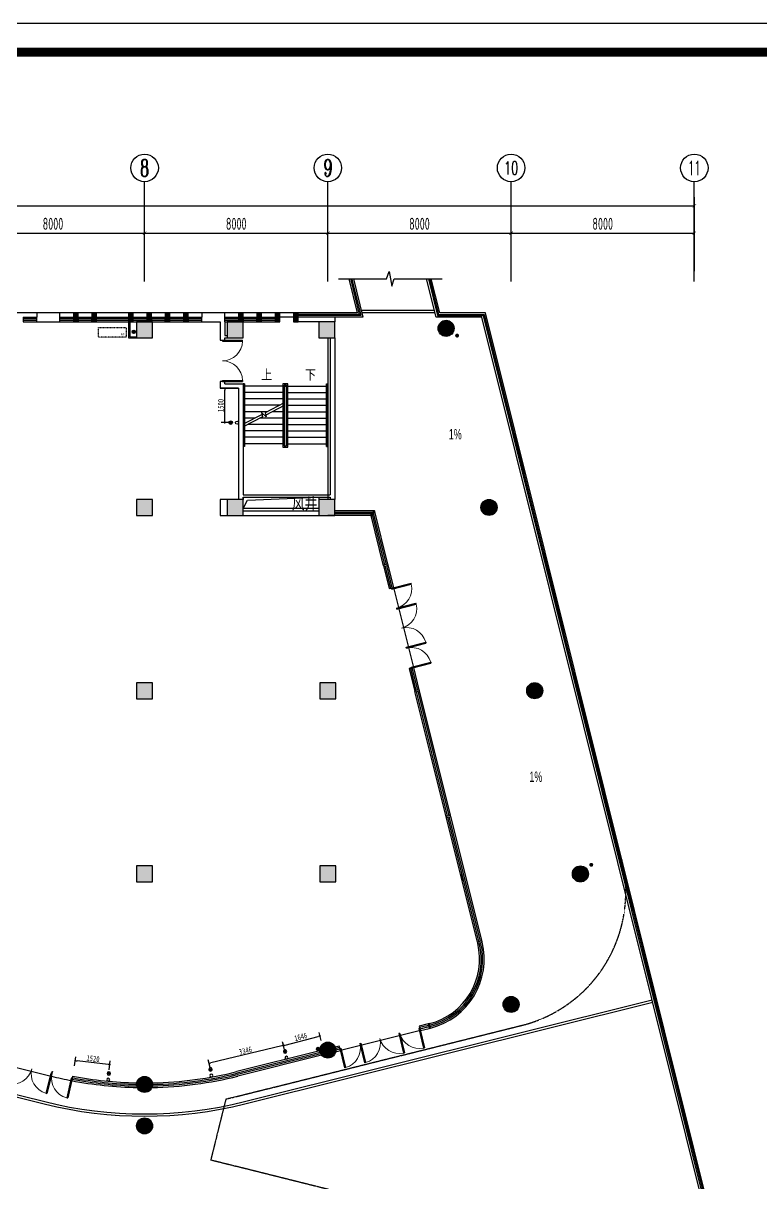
# Model space of a CAD drawing. Header units: inches. Extents: x -584 to 1446124, y -108140 to 99637.
# Drawn here: x 1154924 to 1187126, y -64128 to -13508 of the extents above; entities that cross this region are included whole.
import ezdxf
from ezdxf.enums import TextEntityAlignment as Align

# ---------------------------------------------------------------- set-up
doc = ezdxf.new("R2010")
doc.units = ezdxf.units.IN
doc.header["$MEASUREMENT"] = 0
doc.linetypes.add('DASH', pattern=[0.35, 0.25, -0.1])
for name, color, linetype in [('0-空调出屋面', 41, 'Continuous'), ('0-雨水', 141, 'Continuous'), ('AXIS', 3, 'Continuous'), ('AXIS_TEXT', 7, 'Continuous'), ('COLUMN', 6, 'Continuous'), ('CURTWALL', 4, 'Continuous'), ('DIM_SYMB', 3, 'Continuous'), ('LG', 84, 'Continuous'), ('LVTRY', 6, 'Continuous'), ('PUB_HATCH', 8, 'Continuous'), ('PUB_TEXT', 151, 'Continuous'), ('STAIR', 6, 'Continuous'), ('WALL', 7, 'Continuous'), ('WINDOW', 3, 'Continuous'), ('供排水', 4, 'Continuous'), ('外框', 7, 'Continuous'), ('电位', 1, 'Continuous'), ('空调', 205, 'Continuous')]:
    doc.layers.add(name, color=color, linetype=linetype)
doc.styles.add('_TCH_AXIS', font='COMPLEX', dxfattribs={"bigfont": 'GBCBIG'})
doc.styles.add('_TCH_DIM', font='stylu.ttf')
doc.styles.add('_TCH_DIM_T3', font='TSSDENG', dxfattribs={"width": 0.64, "bigfont": 'TSSDCHN'})
doc.styles.add('COMPLEX', font='stylu.ttf')
doc.styles.add('HZ-1', font='MingLiU.ttf', dxfattribs={"width": 0.8})
doc.styles.get("Standard").update_dxf_attribs({"font": '', "width": 0.7, "height": 250})
doc.styles.get('Standard').set_extended_font_data('NSimSun')
doc.dimstyles.new('_TCH_ARCH&&150', dxfattribs={"dimtxt": 525, "dimasz": 150, "dimexe": 375, "dimexo": 450, "dimgap": 150, "dimtad": 1, "dimdec": 0, "dimzin": 0, "dimdsep": 46, "dimtxsty": '_TCH_DIM_T3', "dimblk": 'ARCHTICK', "dimcen": 0.09, "dimclrt": 7, "dimazin": 2, "dimtfac": 1, "dimtdec": 0, "dimtix": 1, "dimtmove": 2, "dimatfit": 3, "dimfxl": 0, "dimtolj": 1, "dimtzin": 0, "dimarcsym": 0})
doc.dimstyles.new('电路', dxfattribs={"dimscale": 80, "dimtxt": 2.5, "dimasz": 1, "dimexe": 2, "dimexo": 1, "dimtad": 1, "dimdec": 0, "dimtxsty": 'Standard', "dimblk": 'DOT', "dimcen": 1, "dimclrd": 6, "dimclre": 6, "dimclrt": 6, "dimadec": 0, "dimazin": 0, "dimtfac": 1, "dimtdec": 0, "dimtmove": 0, "dimatfit": 3, "dimfxl": 0, "dimarcsym": 0})

# ---------------------------------------------------------------- blocks, each defined once
blk = doc.blocks.new('vhjkghkghkl')
at = {"layer": '空调', "linetype": 'DASH', "ltscale": 0.3}
blk.add_lwpolyline([(134071, 540199), (134071, 539779), (132871, 539779), (132871, 540199), (134071, 540199)], close=True, dxfattribs=at)
at = {"layer": '空调', "linetype": 'DASH', "ltscale": 0.3, "style": 'HZ-1'}
blk.add_text('AC', height=100, dxfattribs=at).set_placement((133846, 539867))
blk = doc.blocks.new('_ArchTick')
at = {"color": 0, "linetype": 'ByBlock', "const_width": 0.15}
blk.add_lwpolyline([(-0.5, -0.5), (0.5, 0.5)], dxfattribs=at)
blk = doc.blocks.new('*D322')
at = {"layer": 'AXIS', "color": 0, "lineweight": -2, "transparency": 16777216}
for p, q in [((1152224, -24331), (1152224, -22302)), ((1152224, -22677), (1160224, -22677)), ((1160224, -24331), (1160224, -22302))]:
    blk.add_line(p, q, dxfattribs=at)
at = {"layer": 'Defpoints', "color": 0, "transparency": 16777216}
for p in [(1160224, -22677), (1152224, -24781), (1160224, -24781)]:
    blk.add_point(p, dxfattribs=at)
at = {"layer": 'AXIS', "color": 0, "lineweight": -2, "transparency": 16777216, "xscale": 150, "yscale": 150, "zscale": 150, "rotation": 180}
blk.add_blockref('_ArchTick', (1152224, -22677), dxfattribs=at)
at = {"layer": 'AXIS', "color": 0, "lineweight": -2, "transparency": 16777216, "xscale": 150, "yscale": 150, "zscale": 150}
blk.add_blockref('_ArchTick', (1160224, -22677), dxfattribs=at)
at = {"layer": 'AXIS', "color": 7, "transparency": 16777216, "insert": (1156224, -22265), "char_height": 525, "attachment_point": 5, "style": '_TCH_DIM_T3'}
blk.add_mtext('\\A1;8000', dxfattribs=at)
blk = doc.blocks.new('*D323')
at = {"layer": 'AXIS', "color": 0, "lineweight": -2, "transparency": 16777216}
for p, q in [((1160224, -24331), (1160224, -22302)), ((1160224, -22677), (1168224, -22677)), ((1168224, -24331), (1168224, -22302))]:
    blk.add_line(p, q, dxfattribs=at)
at = {"layer": 'Defpoints', "color": 0, "transparency": 16777216}
for p in [(1168224, -22677), (1160224, -24781), (1168224, -24781)]:
    blk.add_point(p, dxfattribs=at)
at = {"layer": 'AXIS', "color": 0, "lineweight": -2, "transparency": 16777216, "xscale": 150, "yscale": 150, "zscale": 150, "rotation": 180}
blk.add_blockref('_ArchTick', (1160224, -22677), dxfattribs=at)
at = {"layer": 'AXIS', "color": 0, "lineweight": -2, "transparency": 16777216, "xscale": 150, "yscale": 150, "zscale": 150}
blk.add_blockref('_ArchTick', (1168224, -22677), dxfattribs=at)
at = {"layer": 'AXIS', "color": 7, "transparency": 16777216, "insert": (1164224, -22265), "char_height": 525, "attachment_point": 5, "style": '_TCH_DIM_T3'}
blk.add_mtext('\\A1;8000', dxfattribs=at)
blk = doc.blocks.new('*D324')
at = {"layer": 'AXIS', "color": 0, "lineweight": -2, "transparency": 16777216}
for p, q in [((1168224, -24331), (1168224, -22302)), ((1168224, -22677), (1176224, -22677)), ((1176224, -24331), (1176224, -22302))]:
    blk.add_line(p, q, dxfattribs=at)
at = {"layer": 'Defpoints', "color": 0, "transparency": 16777216}
for p in [(1176224, -22677), (1168224, -24781), (1176224, -24781)]:
    blk.add_point(p, dxfattribs=at)
at = {"layer": 'AXIS', "color": 0, "lineweight": -2, "transparency": 16777216, "xscale": 150, "yscale": 150, "zscale": 150, "rotation": 180}
blk.add_blockref('_ArchTick', (1168224, -22677), dxfattribs=at)
at = {"layer": 'AXIS', "color": 0, "lineweight": -2, "transparency": 16777216, "xscale": 150, "yscale": 150, "zscale": 150}
blk.add_blockref('_ArchTick', (1176224, -22677), dxfattribs=at)
at = {"layer": 'AXIS', "color": 7, "transparency": 16777216, "insert": (1172224, -22265), "char_height": 525, "attachment_point": 5, "style": '_TCH_DIM_T3'}
blk.add_mtext('\\A1;8000', dxfattribs=at)
blk = doc.blocks.new('*D325')
at = {"layer": 'AXIS', "color": 0, "lineweight": -2, "transparency": 16777216}
for p, q in [((1176224, -24331), (1176224, -22302)), ((1176224, -22677), (1184224, -22677)), ((1184224, -24331), (1184224, -22302))]:
    blk.add_line(p, q, dxfattribs=at)
at = {"layer": 'Defpoints', "color": 0, "transparency": 16777216}
for p in [(1184224, -22677), (1176224, -24781), (1184224, -24781)]:
    blk.add_point(p, dxfattribs=at)
at = {"layer": 'AXIS', "color": 0, "lineweight": -2, "transparency": 16777216, "xscale": 150, "yscale": 150, "zscale": 150, "rotation": 180}
blk.add_blockref('_ArchTick', (1176224, -22677), dxfattribs=at)
at = {"layer": 'AXIS', "color": 0, "lineweight": -2, "transparency": 16777216, "xscale": 150, "yscale": 150, "zscale": 150}
blk.add_blockref('_ArchTick', (1184224, -22677), dxfattribs=at)
at = {"layer": 'AXIS', "color": 7, "transparency": 16777216, "insert": (1180224, -22265), "char_height": 525, "attachment_point": 5, "style": '_TCH_DIM_T3'}
blk.add_mtext('\\A1;8000', dxfattribs=at)
blk = doc.blocks.new('*D326')
at = {"layer": 'AXIS', "color": 0, "lineweight": -2, "transparency": 16777216}
for p, q in [((1103924, -24331), (1103924, -21102)), ((1184224, -24331), (1184224, -21102)), ((1103924, -21477), (1184224, -21477))]:
    blk.add_line(p, q, dxfattribs=at)
at = {"layer": 'Defpoints', "color": 0, "transparency": 16777216}
for p in [(1184224, -21477), (1103924, -24781), (1184224, -24781)]:
    blk.add_point(p, dxfattribs=at)
at = {"layer": 'AXIS', "color": 0, "lineweight": -2, "transparency": 16777216, "xscale": 150, "yscale": 150, "zscale": 150, "rotation": 180}
blk.add_blockref('_ArchTick', (1103924, -21477), dxfattribs=at)
at = {"layer": 'AXIS', "color": 0, "lineweight": -2, "transparency": 16777216, "xscale": 150, "yscale": 150, "zscale": 150}
blk.add_blockref('_ArchTick', (1184224, -21477), dxfattribs=at)
at = {"layer": 'AXIS', "color": 7, "transparency": 16777216, "insert": (1144074, -21065), "char_height": 525, "attachment_point": 5, "style": '_TCH_DIM_T3'}
blk.add_mtext('\\A1;80300', dxfattribs=at)
blk = doc.blocks.new('_FZH')
at = {"layer": 'WALL'}
blk.add_lwpolyline([(-0.5, -0.5), (0.5, -0.5), (0.5, 0.5), (-0.5, 0.5)], close=True, dxfattribs=at)
blk.add_solid([(-0.5, -0.5), (0.5, -0.5), (-0.5, 0.5), (0.5, 0.5)], dxfattribs=at)
blk = doc.blocks.new('$DorLib2D$00000002')
for p, q in [((-0.5, 0), (-0.5, 0.4875)), ((-0.475, 0.4875), (-0.5, 0.4875)), ((-0.475, 0), (-0.475, 0.4875)), ((0.475, 0), (0.475, 0.4875)), ((0.475, 0.4875), (0.5, 0.4875)), ((0.5, 0), (0.5, 0.4875)), ((-0.5, 0), (-0.475, 0)), ((0.5, 0), (0.475, 0))]:
    blk.add_line(p, q)
at = {"lineweight": 13}
for centre, start, end in [((-0.4875, 0), 0, 88.53072), ((0.4875, 0), 91.46928, 180)]:
    blk.add_arc(centre, 0.4875, start, end, dxfattribs=at)
blk = doc.blocks.new('$DorLib2D$00000001')
for p, q in [((0.45, 0.975), (0.5, 0.975)), ((0.45, 0), (0.45, 0.975)), ((0.5, 0), (0.5, 0.975)), ((0.5, 0), (0.45, 0))]:
    blk.add_line(p, q)
at = {"lineweight": 13}
blk.add_arc((0.475, 0), 0.975, 91.4693, 180, dxfattribs=at)
blk = doc.blocks.new('_YZH')
blk.add_circle((0, 0), 0.5)
at = {"layer": 'PUB_HATCH', "const_width": 0.5}
blk.add_lwpolyline([(-0.25, 0, 1), (0.25, 0, 1)], format="xyb", close=True, dxfattribs=at)
blk = doc.blocks.new('_AXISO')
blk.add_circle((0, 0), 0.5)
at = {"layer": 'AXIS_TEXT', "style": 'COMPLEX', "width": 1.041667}
blk.add_attdef('A', text='', height=0.56, dxfattribs=at).set_placement((-0.25, -0.28), (0.25, -0.28), align=Align.FIT)
blk = doc.blocks.new('$WINLIB2D$00000001')
at = {"color": 0}
for points in [[(-0.5, 0.5), (-0.5, -0.5)], [(-0.5, 0.5), (0.5, 0.5)], [(0.5, -0.5), (0.5, 0.5)], [(0.5, 0.167), (-0.5, 0.167)], [(0.5, -0.167), (-0.5, -0.167)], [(-0.5, -0.5), (0.5, -0.5)]]:
    blk.add_lwpolyline(points, dxfattribs=at)
blk = doc.blocks.new('A$C4B041D0B')
at = {"layer": '供排水', "color": 14}
for p, q in [((393, 128), (287, 22)), ((287, 128), (393, 22))]:
    blk.add_line(p, q, dxfattribs=at)
at = {"layer": '供排水'}
for centre, radius in [((65, 75), 65.2), ((340, 75), 75)]:
    blk.add_circle(centre, radius, dxfattribs=at)
blk = doc.blocks.new('_DOT')
at = {"color": 0, "linetype": 'ByBlock'}
blk.add_line((-0.5, 0), (-1, 0), dxfattribs=at)
at = {"color": 0, "linetype": 'ByBlock', "const_width": 0.5}
blk.add_lwpolyline([(-0.25, 0, 1), (0.25, 0, 1)], format="xyb", close=True, dxfattribs=at)
blk = doc.blocks.new('*D427')
at = {"layer": 'Defpoints', "color": 0, "transparency": 16777216}
for p in [(1167882, -57723), (1167951, -57991), (1166356, -58401)]:
    blk.add_point(p, dxfattribs=at)
at = {"layer": '电位', "color": 6, "lineweight": -2, "transparency": 16777216}
for p, q in [((1167931, -57913), (1167842, -57568)), ((1166336, -58323), (1166248, -57978)), ((1166365, -58113), (1167805, -57743))]:
    blk.add_line(p, q, dxfattribs=at)
at = {"layer": '电位', "color": 6, "lineweight": -2, "transparency": 16777216, "xscale": 80, "yscale": 80, "zscale": 80}
for p, rotation in [((1167882, -57723), 14.41150430223678), ((1166288, -58133), 194.4115043022368)]:
    blk.add_blockref('_DOT', p, dxfattribs=dict(at, rotation=rotation))
at = {"layer": '电位', "color": 6, "transparency": 16777216, "insert": (1167041, -57759), "char_height": 250, "attachment_point": 5, "rotation": 14.4115}
blk.add_mtext('1646', dxfattribs=at)
blk = doc.blocks.new('*D428')
at = {"layer": 'Defpoints', "color": 0, "transparency": 16777216}
for p in [(1166356, -58401), (1163039, -58912), (1163102, -59175)]:
    blk.add_point(p, dxfattribs=at)
at = {"layer": '电位', "color": 6, "lineweight": -2, "transparency": 16777216}
for p, q in [((1166216, -58156), (1163117, -58893)), ((1166338, -58323), (1166257, -57982)), ((1163083, -59097), (1163002, -58756))]:
    blk.add_line(p, q, dxfattribs=at)
at = {"layer": '电位', "color": 6, "lineweight": -2, "transparency": 16777216, "xscale": 80, "yscale": 80, "zscale": 80}
for p, rotation in [((1166294, -58137), 13.38009387217568), ((1163039, -58912), 193.3800938721756)]:
    blk.add_blockref('_DOT', p, dxfattribs=dict(at, rotation=rotation))
at = {"layer": '电位', "color": 6, "transparency": 16777216, "insert": (1164626, -58354), "char_height": 250, "attachment_point": 5, "rotation": 13.3801}
blk.add_mtext('3346', dxfattribs=at)
blk = doc.blocks.new('*D429')
at = {"layer": 'Defpoints', "color": 0, "transparency": 16777216}
for p in [(1163724, -29446), (1163974, -29446), (1163984, -30946)]:
    blk.add_point(p, dxfattribs=at)
at = {"layer": '电位', "color": 6, "lineweight": -2, "transparency": 16777216}
for p, q in [((1163894, -29446), (1163564, -29446)), ((1163724, -30866), (1163724, -29526)), ((1163904, -30946), (1163564, -30946))]:
    blk.add_line(p, q, dxfattribs=at)
at = {"layer": '电位', "color": 6, "lineweight": -2, "transparency": 16777216, "xscale": 80, "yscale": 80, "zscale": 80}
for p, rotation in [((1163724, -29446), 90), ((1163724, -30946), 270)]:
    blk.add_blockref('_DOT', p, dxfattribs=dict(at, rotation=rotation))
at = {"layer": '电位', "color": 6, "transparency": 16777216, "insert": (1163549, -30196), "char_height": 250, "attachment_point": 5, "rotation": 90}
blk.add_mtext('1500', dxfattribs=at)
blk = doc.blocks.new('*D720')
at = {"layer": 'Defpoints', "color": 0, "transparency": 16777216}
for p in [(1157161, -59106), (1157197, -58793), (1158671, -59281)]:
    blk.add_point(p, dxfattribs=at)
at = {"layer": '电位', "color": 6, "lineweight": -2, "transparency": 16777216}
for p, q in [((1157170, -59026), (1157216, -58634)), ((1158627, -58959), (1157277, -58802)), ((1158680, -59201), (1158725, -58809))]:
    blk.add_line(p, q, dxfattribs=at)
at = {"layer": '电位', "color": 6, "lineweight": -2, "transparency": 16777216, "xscale": 80, "yscale": 80, "zscale": 80}
for p, rotation in [((1157197, -58793), 173.3941138907979), ((1158707, -58968), 353.394113890798)]:
    blk.add_blockref('_DOT', p, dxfattribs=dict(at, rotation=rotation))
at = {"layer": '电位', "color": 6, "transparency": 16777216, "insert": (1157972, -58707), "char_height": 250, "attachment_point": 5, "rotation": 353.3941}
blk.add_mtext('1520', dxfattribs=at)

msp = doc.modelspace()

# ---------------------------------------------------------------- hatches: boundary and pattern name
at = {"layer": '0-空调出屋面'}
h = msp.add_hatch(dxfattribs=at)
h.set_pattern_fill('ANSI31', color=256, scale=10, style=0)
h.set_pattern_definition([(315, (1159686.871, -26916.254), (-11.2253, -11.2253), [])])
h.paths.add_polyline_path([(1159686.9, -26981.3, -1), (1159816.9, -26981.3, -1)])
h = msp.add_hatch(dxfattribs=at)
h.set_pattern_fill('ANSI31', color=256, scale=10, style=0)
h.set_pattern_definition([(315, (1167732.276, -58222.842), (-11.2253, -11.2253), [])])
h.paths.add_polyline_path([(1167732.3, -58287.8, -1), (1167862.3, -58287.8, -1)])
at = {"layer": '0-雨水'}
h = msp.add_hatch(color=256, dxfattribs=at)
edge = h.paths.add_edge_path()
edge.add_arc((1173867, -27146), 75, 180, 360)
edge.add_arc((1173867, -27146), 75, 360, 540)
h = msp.add_hatch(color=256, dxfattribs=at)
edge = h.paths.add_edge_path()
edge.add_arc((1179723.9, -50246), 75, 180, 360)
edge.add_arc((1179723.9, -50246), 75, 360, 540)

# ---------------------------------------------------------------- linework, layer by layer
at = {"linetype": 'DASH'}
msp.add_line((1168223.9, -27246), (1168223.9, -34296), dxfattribs=at)
msp.add_lwpolyline([(1167823.9, -34696), (1164523.9, -34696), (1164523.9, -34196), (1167823.9, -34196)], close=True)
msp.add_lwpolyline([(1164523.9, -34696), (1164718.5, -34329.8), (1167823.9, -34196)])
at = {"layer": '0-空调出屋面'}
for centre, radius in [((1159751.9, -26981.3), 75), ((1159751.9, -26981.3), 65), ((1167797.3, -58287.8), 75), ((1167797.3, -58287.8), 65)]:
    msp.add_circle(centre, radius, dxfattribs=at)
at = {"layer": '0-雨水'}
for p, q in [((1172878.9, -26046), (1169684, -26046)), ((1172903.8, -26146), (1169708.9, -26146))]:
    msp.add_line(p, q, dxfattribs=at)
at = {"layer": '0-雨水', "const_width": 20}
for points in [[(1173792, -27146, 1), (1173942, -27146, 1), (1173792, -27146, 1)], [(1179648.9, -50246, 1), (1179798.9, -50246, 1), (1179648.9, -50246, 1)]]:
    msp.add_lwpolyline(points, format="xyb", dxfattribs=at)
at = {"layer": 'AXIS'}
for p, q in [((1160223.9, -24780.8), (1160223.9, -20427.3)), ((1168223.9, -24780.8), (1168223.9, -20427.3)), ((1176223.9, -24780.8), (1176223.9, -20427.3)), ((1184223.9, -24780.8), (1184223.9, -20427.3))]:
    msp.add_line(p, q, dxfattribs=at)
at = {"layer": 'COLUMN'}
for p, q in [((1156523.9, -26146), (1155523.9, -26146)), ((1155523.9, -26146), (1155523.9, -26346)), ((1156523.9, -26346), (1156523.9, -26146)), ((1163723.9, -26146), (1162723.9, -26146)), ((1162723.9, -26146), (1162723.9, -26346)), ((1163723.9, -26346), (1163723.9, -26146)), ((1155523.9, -26546), (1156523.9, -26546)), ((1162723.9, -26546), (1163523.9, -26546)), ((1170235.1, -34795.9), (1170090.7, -34980.7)), ((1170130.1, -35011.5), (1170274.5, -34826.7)), ((1170274.5, -34826.7), (1170235.1, -34795.9)), ((1170090.7, -34980.7), (1170130.1, -35011.5)), ((1170846.6, -37122.2), (1170652.6, -37170.6)), ((1170652.6, -37170.6), (1170664.7, -37219.1)), ((1170664.7, -37219.1), (1170858.7, -37170.7)), ((1170858.7, -37170.7), (1170846.6, -37122.2)), ((1172213.5, -42604.3), (1172019.5, -42652.7)), ((1172019.5, -42652.7), (1172031.6, -42701.2)), ((1172031.6, -42701.2), (1172225.6, -42652.8)), ((1172225.6, -42652.8), (1172213.5, -42604.3)), ((1173580.3, -48086.5), (1173386.3, -48134.9)), ((1173592.4, -48135), (1173580.3, -48086.5)), ((1173386.3, -48134.9), (1173398.4, -48183.4)), ((1173398.4, -48183.4), (1173592.4, -48135)), ((1174947.2, -53568.7), (1174753.1, -53617.1)), ((1174753.1, -53617.1), (1174765.2, -53665.6)), ((1174765.2, -53665.6), (1174959.3, -53617.2)), ((1174959.3, -53617.2), (1174947.2, -53568.7)), ((1172652.9, -57181), (1172604.4, -57193.1)), ((1172604.4, -57193.1), (1172652.8, -57387.2)), ((1172701.3, -57375.1), (1172652.9, -57181)), ((1172652.8, -57387.2), (1172701.3, -57375.1))]:
    msp.add_line(p, q, dxfattribs=at)
for points in [[(1159523.9, -26546), (1159523.9, -27246), (1159873.9, -27246)], [(1159573.9, -26546), (1159573.9, -27196), (1159873.9, -27196)]]:
    msp.add_lwpolyline(points, dxfattribs=at)
at = {"layer": 'CURTWALL'}
for p, q in [((1170234.9, -34796.1), (1168523.9, -34796.1)), ((1170182.8, -34862.8), (1168523.9, -34862.8)), ((1170781.9, -37138.3), (1170222.2, -34893.6)), ((1170266.6, -34796.1), (1170235.4, -34796.1)), ((1170274.2, -34826.5), (1170266.6, -34796.1)), ((1170846.6, -37122.2), (1170274.3, -34826.9)), ((1170110.4, -34996.1), (1168230.4, -34996.1)), ((1170130.8, -34929.4), (1168523.9, -34929.4)), ((1170658.6, -37194.8), (1170110.4, -34996.1)), ((1170717.2, -37154.4), (1170170.2, -34960.2)), ((1170658.6, -37194.8), (1170906.6, -38189.4)), ((1170971.2, -38173.2), (1170729.3, -37202.9)), ((1171035.9, -38157.1), (1170794, -37186.8)), ((1171100.6, -38141), (1170858.7, -37170.7)), ((1170906.6, -38189.4), (1171100.6, -38141)), ((1171971.5, -41634), (1171777.5, -41682.4)), ((1171777.5, -41682.4), (1172025.4, -42677)), ((1172084.1, -42636.6), (1171842.2, -41666.3)), ((1172148.8, -42620.5), (1171906.9, -41650.2)), ((1172213.5, -42604.3), (1171971.5, -41634)), ((1173392.3, -48159.2), (1172025.4, -42677)), ((1173450.9, -48118.8), (1172096.2, -42685.1)), ((1173515.6, -48102.6), (1172160.9, -42669)), ((1173580.3, -48086.5), (1172225.6, -42652.9)), ((1174753.1, -53617.1), (1173392.3, -48159.2)), ((1174817.8, -53600.9), (1173463, -48167.3)), ((1174882.5, -53584.8), (1173527.7, -48151.2)), ((1174955.4, -53601.6), (1173592.4, -48135)), ((1174959.3, -53617.2), (1174955.4, -53601.6)), ((1172604.4, -57193.1), (1172214.4, -57290.3)), ((1172214.4, -57290.3), (1172262.8, -57484.4)), ((1172620.5, -57257.8), (1172230.5, -57355)), ((1172636.7, -57322.5), (1172246.7, -57419.7)), ((1172262.8, -57484.4), (1172652.8, -57387.2)), ((1168721.4, -58161.3), (1168547.9, -58204.5)), ((1168769.7, -58355.3), (1168721.4, -58161.3)), ((1167875.6, -58372.1), (1164251.8, -59275.6)), ((1167888.7, -58437.6), (1164268, -59340.3)), ((1167914.2, -58499.9), (1164284.1, -59405)), ((1167953.3, -58558.9), (1164300.2, -59469.7)), ((1168567, -58405.9), (1168769.7, -58355.3)), ((1168737.5, -58226), (1168567.1, -58268.4)), ((1168753.6, -58290.6), (1168573.8, -58335.5)), ((1156147.5, -59469.7), (1156195.9, -59275.6)), ((1156158.7, -59472.5), (1156201.7, -59277.1)), ((1157080.6, -59470.8), (1157037.6, -59666.2))]:
    msp.add_line(p, q, dxfattribs=at)
for centre, radius, start, end in [((1171951.4, -54367.2), 2966.7, 284, 14), ((1171951.4, -54367.2), 3033.3, 284, 14), ((1171951.4, -54367.2), 3100, 284, 14), ((1171951.4, -54367.2), 2900, 284, 14), ((1160223.9, -43120.2), 16850, 256, 256.03928), ((1160223.9, -43120.2), 16783.3, 256, 256.0332), ((1160223.9, -43120.2), 16716.7, 256, 256.02707), ((1160223.9, -43120.2), 16650, 256, 256.0209), ((1160223.9, -43120.2), 16850, 259.09996, 268.90142), ((1160223.9, -43120.2), 16783.3, 259.10604, 268.82755), ((1160223.9, -43120.2), 16716.7, 259.11216, 268.8003), ((1160223.9, -43120.2), 16650, 259.11834, 268.81697), ((1160223.9, -43120.2), 16850, 271.09858, 284), ((1160223.9, -43120.2), 16783.3, 271.17245, 284), ((1160223.9, -43120.2), 16650, 271.18303, 284), ((1160223.9, -43120.2), 16716.7, 271.1997, 284)]:
    msp.add_arc(centre, radius, start, end, dxfattribs=at)
at = {"layer": 'DIM_SYMB'}
msp.add_lwpolyline([(1168690.7, -24669.4), (1170787, -24669.4), (1170901.6, -24354.4), (1171012.7, -24984.4), (1171124.5, -24669.4), (1173220.8, -24669.4)], dxfattribs=at)
for points in [[(1165423.9, -29206, 0, 0, 0), (1165423.9, -30076, 104, 0, 0), (1165423.9, -30466, 0, 0, 0)], [(1167323.9, -29206, 0, 0, 0), (1167323.9, -32916, 0, 0, 0), (1165423.9, -32916, 0, 0, 0), (1165423.9, -31136, 104, 0, 0), (1165423.9, -30746, 0, 0, 0)], [(1173752.1, -31087.8, 0, 0, 0), (1173872.2, -29594.7, 104, 0, 0), (1173903.5, -29205.9, 0, 0, 0)], [(1177594.2, -46497.6, 0, 0, 0), (1178580.1, -47467.1, 104, 0, 0), (1178858.2, -47740.6, 0, 0, 0)]]:
    msp.add_lwpolyline(points, format="xyseb", dxfattribs=at)
at = {"layer": 'LG'}
for points in [[(1169207.4, -24651.2), (1169598.8, -26221), (1168523.9, -26221), (1166923.9, -26221)], [(1169268, -24687.5), (1169662.8, -26271), (1166923.9, -26271)]]:
    msp.add_lwpolyline(points, dxfattribs=at)
for points in [[(1172612.9, -24669.4), (1173012.3, -26271), (1175012.3, -26271), (1185372.8, -67824.6), (1185893.1, -69911.6, -0.1217348), (1185985.8, -79452.7), (1180833.1, -100137.8)], [(1172664.5, -24669.4), (1173051.3, -26221), (1175051.3, -26221), (1185421.3, -67812.6), (1185941.6, -69899.3, -0.121736), (1186034.4, -79464.5), (1180881.7, -100149.9)]]:
    msp.add_lwpolyline(points, format="xyb", dxfattribs=at)
at = {"layer": 'LVTRY'}
for p, q in [((1164323.9, -29446), (1163523.9, -29446)), ((1164323.9, -34296), (1163523.9, -34296))]:
    msp.add_line(p, q, dxfattribs=at)
at = {"layer": 'STAIR'}
for p, q in [((1164523.9, -29246), (1164523.9, -31986)), ((1164583.9, -29246), (1164523.9, -29246)), ((1164523.9, -29346), (1164523.9, -31017.3)), ((1166323.9, -29346), (1164523.9, -29346)), ((1164583.9, -29246), (1164583.9, -31986)), ((1166483.9, -29246), (1166263.9, -29246)), ((1166263.9, -29246), (1166263.9, -32016)), ((1166423.9, -29306), (1166323.9, -29306)), ((1166323.9, -29306), (1166323.9, -31956)), ((1166323.9, -29346), (1166423.9, -29346)), ((1166323.9, -29346), (1166323.9, -30082)), ((1166423.9, -31956), (1166423.9, -29306)), ((1166423.9, -31866), (1166423.9, -29346)), ((1166423.9, -29346), (1168223.9, -29346)), ((1166483.9, -32016), (1166483.9, -29246)), ((1168163.9, -31986), (1168163.9, -29246)), ((1168163.9, -29246), (1168223.9, -29246)), ((1168223.9, -31986), (1168223.9, -29246)), ((1168223.9, -31866), (1168223.9, -29346)), ((1166323.9, -29626), (1164523.9, -29626)), ((1166423.9, -29626), (1168223.9, -29626)), ((1166323.9, -29906), (1164523.9, -29906)), ((1166123.7, -30186), (1164523.9, -30186)), ((1166323.9, -30082), (1165492.4, -30514.1)), ((1166323.9, -30194.7), (1165514.7, -30615.1)), ((1166323.9, -30194.7), (1166323.9, -31866)), ((1166423.9, -29906), (1168223.9, -29906)), ((1166423.9, -30186), (1168223.9, -30186)), ((1165584.8, -30466), (1164523.9, -30466)), ((1165350.7, -30587.7), (1164523.9, -31017.3)), ((1165373, -30688.8), (1164523.9, -31130)), ((1165046, -30746), (1164523.9, -30746)), ((1166323.9, -30746), (1165262.9, -30746)), ((1165530.9, -30688.3), (1165332.7, -30506.4)), ((1165332.7, -30506.4), (1165373, -30688.8)), ((1165492.4, -30514.1), (1165530.9, -30688.3)), ((1166323.9, -30466), (1165801.7, -30466)), ((1166423.9, -30466), (1168223.9, -30466)), ((1166423.9, -30746), (1168223.9, -30746)), ((1164523.9, -31130), (1164523.9, -31866)), ((1166323.9, -31306), (1164523.9, -31306)), ((1166323.9, -31026), (1164724, -31026)), ((1166423.9, -31026), (1168223.9, -31026)), ((1166423.9, -31306), (1168223.9, -31306)), ((1166323.9, -31586), (1164523.9, -31586)), ((1166323.9, -31866), (1164523.9, -31866)), ((1166423.9, -31586), (1168223.9, -31586)), ((1166423.9, -31866), (1168223.9, -31866)), ((1164583.9, -31986), (1164523.9, -31986)), ((1166263.9, -32016), (1166483.9, -32016)), ((1166323.9, -31956), (1166423.9, -31956)), ((1168163.9, -31986), (1168223.9, -31986)), ((1174012.4, -50646), (1174087.1, -50946))]:
    msp.add_line(p, q, dxfattribs=at)
at = {"layer": 'STAIR', "color": 8, "ltscale": 3}
for p, q in [((1164578.4, -60585.5), (1182383.7, -56146.2)), ((1164602.6, -60682.6), (1182407.9, -56243.2)), ((1151223.9, -59427.3), (1155869.3, -60585.5)), ((1151223.9, -59530.4), (1155845.1, -60682.6))]:
    msp.add_line(p, q, dxfattribs=at)
at = {"layer": 'STAIR', "linetype": 'DASH', "ltscale": 3}
for p in [(1163774, -60466.8), (1171104.8, -65130.6)]:
    msp.add_line(p, (1163108.3, -63136.9), dxfattribs=at)
at = {"layer": 'STAIR'}
for points in [[(1169134.6, -24669.4), (1169502.8, -26146), (1168523.9, -26146), (1136523.9, -26146)], [(1169340.7, -24669.4), (1169758.8, -26346), (1168523.9, -26346)]]:
    msp.add_lwpolyline(points, dxfattribs=at)
for points in [[(1184144.2, -86534.7), (1185766.7, -80027.2), (1185858, -79661, 0.1227846), (1185858, -70080.8), (1185337.8, -67994.4), (1174953.7, -26346), (1172953.7, -26346), (1172535.6, -24669.4)], [(1184223.9, -87041.9), (1185960.8, -80075.5), (1186052.1, -79709.3, 0.1227846), (1186052.1, -70032.5), (1185531.8, -67946), (1175109.9, -26146), (1173109.9, -26146), (1172741.8, -24669.4)]]:
    msp.add_lwpolyline(points, format="xyb", dxfattribs=at)
at = {"layer": 'STAIR', "linetype": 'DASH', "ltscale": 3}
msp.add_lwpolyline([(1163774, -60466.8, 0.008491), (1164336.5, -60336.7), (1176683.4, -57258.2, 0.4142136), (1181053.6, -49984.9)], format="xyb", dxfattribs=at)
at = {"layer": 'STAIR', "color": 8, "ltscale": 3}
for radius in [18100, 18000]:
    msp.add_arc((1160223.9, -43120.2), radius, 256, 284, dxfattribs=at)
at = {"layer": 'WALL'}
for p, q in [((1166723.9, -26146), (1166123.9, -26146)), ((1163523.9, -26546), (1163523.9, -27145.9)), ((1163723.9, -26546), (1163723.9, -27145.9)), ((1166723.9, -26346), (1166123.9, -26346)), ((1168523.9, -26346), (1166923.9, -26346)), ((1168323.9, -26546), (1166923.9, -26546)), ((1168523.9, -26346), (1168523.9, -26546)), ((1163523.9, -27145.9), (1163523.9, -27346)), ((1163723.9, -27145.9), (1163823.9, -27145.9)), ((1163723.9, -27346), (1163723.9, -27245.9)), ((1163723.9, -27245.9), (1163823.9, -27245.9)), ((1168323.9, -27246), (1168323.9, -34096)), ((1168523.9, -27246), (1168523.9, -34146)), ((1163523.9, -27346), (1163723.9, -27346)), ((1163723.9, -29146), (1163523.9, -29146)), ((1163523.9, -29146), (1163523.9, -29246)), ((1163523.9, -29246), (1163523.9, -29246)), ((1163523.9, -29246), (1163523.9, -29446)), ((1163723.9, -29246), (1163723.9, -29146)), ((1163723.9, -29246), (1164523.9, -29246)), ((1164523.9, -29246), (1164523.9, -34096)), ((1163523.9, -29446), (1163623.9, -29446)), ((1163623.9, -29446), (1164323.9, -29446)), ((1164323.9, -29446), (1164323.9, -34146)), ((1163523.9, -34296.1), (1163523.9, -34996.1)), ((1164323.9, -34146), (1164323.9, -34296)), ((1164523.9, -34096), (1168323.9, -34096)), ((1164523.9, -34196), (1168323.9, -34196)), ((1164523.9, -34196), (1164523.9, -34296)), ((1168323.9, -34196), (1168323.9, -34296)), ((1168523.9, -34146), (1168523.9, -34296)), ((1164523.9, -34796), (1167823.9, -34796)), ((1163523.9, -34996.1), (1163922.2, -34996.1)), ((1164523.9, -34996), (1167823.9, -34996))]:
    msp.add_line(p, q, dxfattribs=at)
at = {"layer": 'WINDOW'}
for p, q in [((1171318.3, -39014.3), (1171100.6, -38141)), ((1171753.8, -40760.8), (1171318.3, -39014.3)), ((1171971.5, -41634), (1171753.8, -40760.8)), ((1171389.5, -57702.1), (1169643, -58137.6)), ((1172262.8, -57484.4), (1171389.5, -57702.1)), ((1169643, -58137.6), (1168769.7, -58355.3)), ((1154400.9, -59034.2), (1156147.5, -59469.7))]:
    msp.add_line(p, q, dxfattribs=at)
msp.add_arc((1160223.9, -43120.2), 16850, 256.03928, 259.09996, dxfattribs=at)
at = {"layer": '外框', "lineweight": -2}
msp.add_line((1092541.1, -13507.8), (1226478.5, -13507.8), dxfattribs=at)
at = {"layer": '外框', "lineweight": -2, "const_width": 391.5}
msp.add_lwpolyline([(1097744.8, -106129.4), (1221075.8, -106129.4, 0.4142136), (1224991.1, -102214.2), (1224991.1, -18691.3, 0.4142136), (1221075.8, -14776.1), (1097744.8, -14776.1, 0.4142136), (1093829.6, -18691.3), (1093829.6, -102214.2, 0.4142136)], format="xyb", close=True, dxfattribs=at)

# ---------------------------------------------------------------- block references
at = {"layer": 'AXIS'}
ref = msp.add_blockref('_AXISO', (1160223.9, -19827.3), dxfattribs=dict(at, xscale=1200, yscale=1200, zscale=1200))
ref.add_attrib('A', '8', dxfattribs={"layer": 'AXIS_TEXT', "height": 741.2, "style": '_TCH_AXIS', "width": 0.8}).set_placement((1160026.2, -20197.9), (1160421.5, -20197.9), align=Align.FIT)
ref = msp.add_blockref('_AXISO', (1168223.9, -19827.3), dxfattribs=dict(at, xscale=1200, yscale=1200, zscale=1200))
ref.add_attrib('A', '9', dxfattribs={"layer": 'AXIS_TEXT', "height": 741.2, "style": '_TCH_AXIS', "width": 0.8}).set_placement((1168026.2, -20197.9), (1168421.5, -20197.9), align=Align.FIT)
ref = msp.add_blockref('_AXISO', (1176223.9, -19827.3), dxfattribs=dict(at, xscale=1200, yscale=1200, zscale=1200))
ref.add_attrib('A', '10', dxfattribs={"layer": 'AXIS_TEXT', "height": 563.71, "style": '_TCH_AXIS', "width": 0.8}).set_placement((1175912.5, -20109.1), (1176535.2, -20109.1), align=Align.FIT)
ref = msp.add_blockref('_AXISO', (1184223.9, -19827.3), dxfattribs=dict(at, xscale=1200, yscale=1200, zscale=1200))
ref.add_attrib('A', '11', dxfattribs={"layer": 'AXIS_TEXT', "height": 619.94, "style": '_TCH_AXIS', "width": 0.8}).set_placement((1183940.4, -20137.3), (1184507.3, -20137.3), align=Align.FIT)
at = {"layer": 'COLUMN'}
for name, p, xscale, yscale, zscale in [('_FZH', (1157223.9, -26346), 200, 400, 400), ('_FZH', (1158023.9, -26346), 200, 400, 400), ('_FZH', (1159623.9, -26346), 200, 400, 400), ('_FZH', (1160423.9, -26346), 200, 400, 400), ('_FZH', (1161223.9, -26346), 200, 400, 400), ('_FZH', (1162023.9, -26346), 200, 400, 400), ('_FZH', (1164423.9, -26346), 200, 400, 400), ('_FZH', (1165223.9, -26346), 200, 400, 400), ('_FZH', (1166023.9, -26346), 200, 400, 400), ('_FZH', (1166823.9, -26346), 200, 400, 400), ('_FZH', (1160223.9, -26896), 700, 700, 700), ('_YZH', (1173385.5, -26828.5), 700.0000000002328, 700.000000000291, 700.000000000285), ('_YZH', (1175259.8, -34646), 699.9999999997672, 699.9999999998254, 699.9999999998332), ('_FZH', (1160223.9, -42646), 700, 700, 700), ('_FZH', (1168223.9, -42646.1), 700.0043380444404, 699.9999999998836, 699.9999999998836), ('_YZH', (1177254.5, -42646), 700, 700, 700.0000000000028), ('_FZH', (1160223.9, -50646), 700, 700, 700), ('_FZH', (1168223.9, -50646.1), 699.9965255453717, 700.0000152587891, 700.0000152587891), ('_YZH', (1179249.1, -50646), 699.9999999997672, 699.9999999998254, 699.999999999805), ('_YZH', (1176223.9, -56342.2), 700, 700, 700), ('_YZH', (1168223.9, -58336.8), 700, 700, 700), ('_YZH', (1160223.9, -59832.5), 700, 700, 700), ('_YZH', (1160223.9, -61646), 700, 700, 700)]:
    msp.add_blockref(name, p, dxfattribs=dict(at, xscale=xscale, yscale=yscale, zscale=zscale))
at = {"layer": 'COLUMN', "xscale": 700, "yscale": 700, "zscale": 700, "rotation": 270}
for p in [(1164173.9, -26896), (1168173.9, -26896), (1160223.9, -34646), (1164173.9, -34646), (1168173.9, -34646)]:
    msp.add_blockref('_FZH', p, dxfattribs=at)
at = {"layer": 'WINDOW'}
for name, p, xscale, yscale, zscale, rotation in [('$WINLIB2D$00000001', (1155223.9, -26446), -600, -200, -600, 180), ('$WINLIB2D$00000001', (1156823.9, -26446), -600, 200, -600, 180), ('$WINLIB2D$00000001', (1157623.9, -26446), -600, -200, -600, 180), ('$WINLIB2D$00000001', (1158823.9, -26446), -1400, 200, -1400, 179.9999999999904), ('$WINLIB2D$00000001', (1160023.9, -26446), -600, 200, -600, 180), ('$WINLIB2D$00000001', (1160823.9, -26446), -600, -200, -600, 180), ('$WINLIB2D$00000001', (1161623.9, -26446), -600, 200, -600, 180), ('$WINLIB2D$00000001', (1162423.9, -26446), -600, -200, -600, 180), ('$WINLIB2D$00000001', (1164023.9, -26446), -600, 200, -600, 180), ('$WINLIB2D$00000001', (1164823.9, -26446), -600, -200, -600, 180), ('$WINLIB2D$00000001', (1165623.9, -26446), -600, 200, -600, 179.9999999999833), ('$DorLib2D$00000002', (1163623.9, -28246), -1800, 1800, -1800, 270.0000000000222), ('$DorLib2D$00000001', (1171112.5, -38601.8), 899.9999999999711, -900, 900, 103.9999999999972), ('$DorLib2D$00000002', (1171439, -39911.7), 1799.999999999999, -1800, 1800, 103.9999999999968), ('$DorLib2D$00000001', (1171765.6, -41221.6), -899.999999999971, -900, -900, 103.9999999999972), ('$DorLib2D$00000002', (1170492.1, -57822.8), 1799.99999999997, 1800, 1800, 194.0000000000009), ('$DorLib2D$00000001', (1171802, -57496.2), -900.0000000000982, 900, -900, 193.9999999999991), ('$DorLib2D$00000001', (1169182.2, -58149.4), 900.0000000000982, 900, 900, 193.9999999999991), ('$DorLib2D$00000002', (1155298.4, -59154.9), -1800.000000000098, -1800, -1800, 345.9999999985737), ('$DorLib2D$00000001', (1156619.7, -59471.7), 900.0000000000337, -900, 900, 347.5696193144976)]:
    msp.add_blockref(name, p, dxfattribs=dict(at, xscale=xscale, yscale=yscale, zscale=zscale, rotation=rotation))
at = {"layer": '供排水', "rotation": 180}
msp.add_blockref('A$C4B041D0B', (1164323.9, -30871), dxfattribs=at)
at = {"layer": '供排水', "xscale": -1}
for p, rotation in [((1166358.6, -58748.8), 282.8117310035583), ((1163068.8, -59521.5), 277.0562618247151), ((1158552.7, -59685.7), 264.0122519302874)]:
    msp.add_blockref('A$C4B041D0B', p, dxfattribs=dict(at, rotation=rotation))
at = {"layer": '空调'}
msp.add_blockref('vhjkghkghkl', (1025342, -566995.4), dxfattribs=at)

# ---------------------------------------------------------------- texts
at = {"layer": 'PUB_TEXT', "style": '_TCH_DIM'}
for s, height, width, p in [('上', 438.9, 0.8, (1165315.4, -29069.5)), ('下', 438.9, 0.8, (1167225.1, -29069.5)), ('1%%%', 455, 0.64, (1173505.4, -31678.9)), ('风井', 506.38, 0.8, (1166657.9, -34732.2)), ('1%%%', 455, 0.64, (1177025.4, -46629.3))]:
    msp.add_text(s, height=height, dxfattribs=dict(at, width=width)).set_placement(p)

# ---------------------------------------------------------------- dimensions: what is measured, and where the dimension line sits
at = {"layer": 'AXIS'}
for p1, p2, distance, picture, middle in [((1103923.9, -24780.8), (1184223.9, -24780.8), 3303.5, '*D326', (1144073.9, -21064.8)), ((1152223.9, -24780.8), (1160223.9, -24780.8), 2103.5, '*D322', (1156223.9, -22264.8)), ((1160223.9, -24780.8), (1168223.9, -24780.8), 2103.5, '*D323', (1164223.9, -22264.8)), ((1168223.9, -24780.8), (1176223.9, -24780.8), 2103.5, '*D324', (1172223.9, -22264.8)), ((1176223.9, -24780.8), (1184223.9, -24780.8), 2103.5, '*D325', (1180223.9, -22264.8))]:
    dim = msp.add_aligned_dim(p1=p1, p2=p2, distance=distance, dimstyle='_TCH_ARCH&&150', dxfattribs=at)
    dim.commit()
    dim.dimension.update_dxf_attribs({"geometry": picture, "text_midpoint": middle})
at = {"layer": '电位', "color": 1}
dim = msp.add_linear_dim(base=(1163723.9, -29446), p1=(1163983.9, -30946), p2=(1163973.9, -29446), angle=90, dimstyle='电路', override={"dimfxl": 6, "dimfxlon": 1}, dxfattribs=at)
dim.commit()
dim.dimension.update_dxf_attribs({"geometry": '*D429', "text_midpoint": (1163548.9, -30196)})
for p2, distance, picture, middle in [((1167950.8, -57990.9), 276.3, '*D427', (1167041.3, -57758.7)), ((1163101.5, -59174.8), -270.6, '*D428', (1164625.8, -58354.2))]:
    dim = msp.add_aligned_dim(p1=(1166356.4, -58400.6), p2=p2, distance=distance, dimstyle='电路', override={"dimfxl": 6, "dimfxlon": 1}, dxfattribs=at)
    dim.commit()
    dim.dimension.update_dxf_attribs({"geometry": picture, "text_midpoint": middle})
dim = msp.add_aligned_dim(p1=(1158670.6, -59280.8), p2=(1157161.1, -59105.9), distance=-314.9, dimstyle='电路', dxfattribs=at)
dim.commit()
dim.dimension.update_dxf_attribs({"geometry": '*D720', "text_midpoint": (1157972.2, -58706.7)})

doc.saveas('drawing.dxf')
